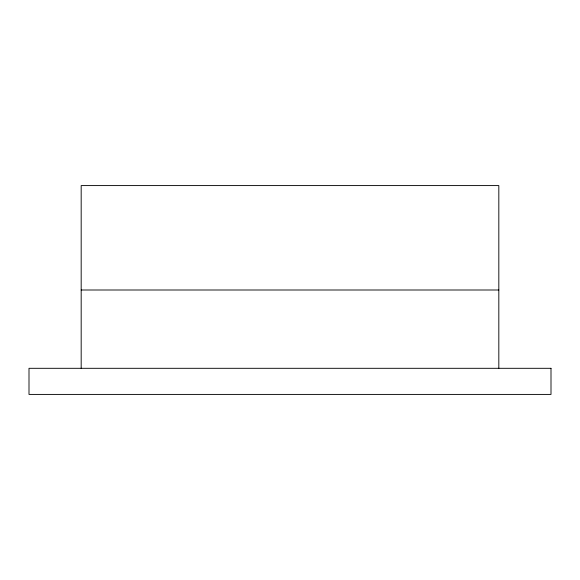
<?xml version="1.0" encoding="UTF-8"?>
<svg xmlns="http://www.w3.org/2000/svg" width="580" height="580" viewBox="0 0 580 580"><rect width="100%" height="100%" fill="white"/><g stroke="black" fill="none" stroke-linecap="round" stroke-linejoin="round"><path stroke-width="0.87" d="M81.178 290L498.822 290M498.822 368.307L498.822 185.585L81.178 185.585L81.178 368.307M551 368.307L29 368.307L29 394.414L551 394.414L551 368.307"/></g></svg>
